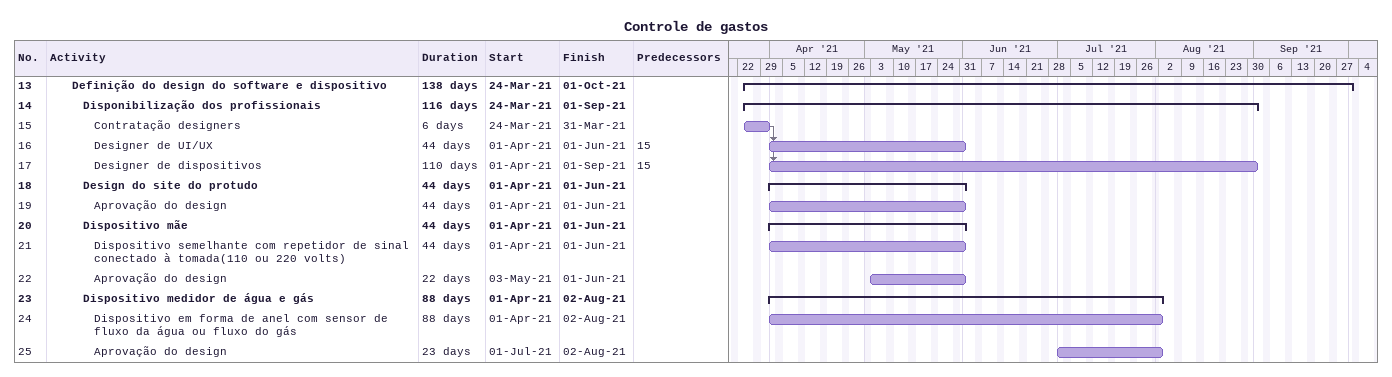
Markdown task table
Controle de gastos

| ID | Level | Task | Duration | Start | Finish | Predecessors |
|---|---|---|---|---|---|---|
| 13 | 3 | **Definição do design do software e dispositivo** | 138d | 2021-03-24 | 2021-10-01 |  |
| 14 | 4 | **Disponibilização dos profissionais** | 116d | 2021-03-24 | 2021-09-01 |  |
| 15 | 5 | Contratação designers | 6d | 2021-03-24 | 2021-03-31 |  |
| 16 | 5 | Designer de UI/UX | 44d | 2021-04-01 | 2021-06-01 | 15 |
| 17 | 5 | Designer de dispositivos | 110d | 2021-04-01 | 2021-09-01 | 15 |
| 18 | 4 | **Design do site do protudo** | 44d | 2021-04-01 | 2021-06-01 |  |
| 19 | 5 | Aprovação do design | 44d | 2021-04-01 | 2021-06-01 |  |
| 20 | 4 | **Dispositivo mãe** | 44d | 2021-04-01 | 2021-06-01 |  |
| 21 | 5 | Dispositivo semelhante com repetidor de sinal conectado à tomada(110 ou 220 volts) | 44d | 2021-04-01 | 2021-06-01 |  |
| 22 | 5 | Aprovação do design | 22d | 2021-05-03 | 2021-06-01 |  |
| 23 | 4 | **Dispositivo medidor de água e gás** | 88d | 2021-04-01 | 2021-08-02 |  |
| 24 | 5 | Dispositivo em forma de anel com sensor de fluxo da água ou fluxo do gás | 88d | 2021-04-01 | 2021-08-02 |  |
| 25 | 5 | Aprovação do design | 23d | 2021-07-01 | 2021-08-02 |  |
